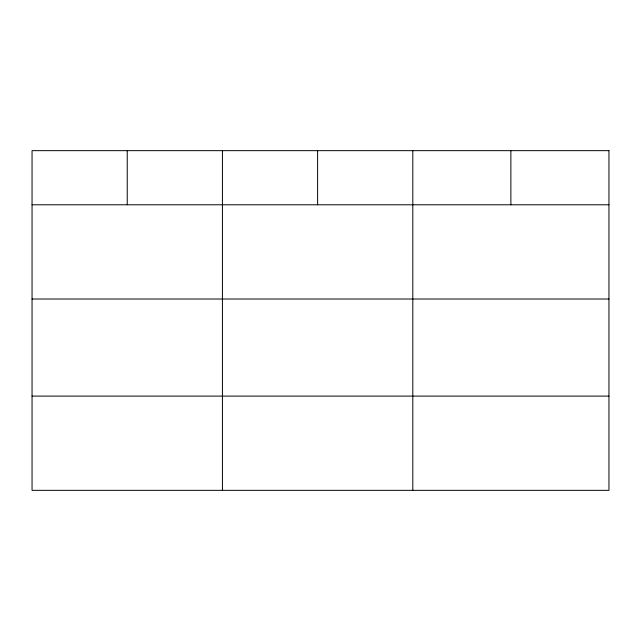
<?xml version="1.0" encoding="UTF-8"?>
<svg xmlns="http://www.w3.org/2000/svg" width="641" height="641" viewBox="0 0 641 641"><rect width="100%" height="100%" fill="white"/><g stroke="black" fill="none" stroke-linecap="round" stroke-linejoin="round"><path stroke-width="0.96" d="M32.05 204.783L608.95 204.783M32.05 299.01L608.95 299.01M32.05 396.106L608.95 396.106M510.877 150.659L510.877 204.783M412.804 150.659L412.804 490.341M317.615 150.659L317.615 204.783M222.427 150.659L222.427 490.341M127.239 150.659L127.239 204.783M608.95 150.659L32.05 150.659L32.05 490.341L608.95 490.341L608.95 150.659"/></g></svg>
